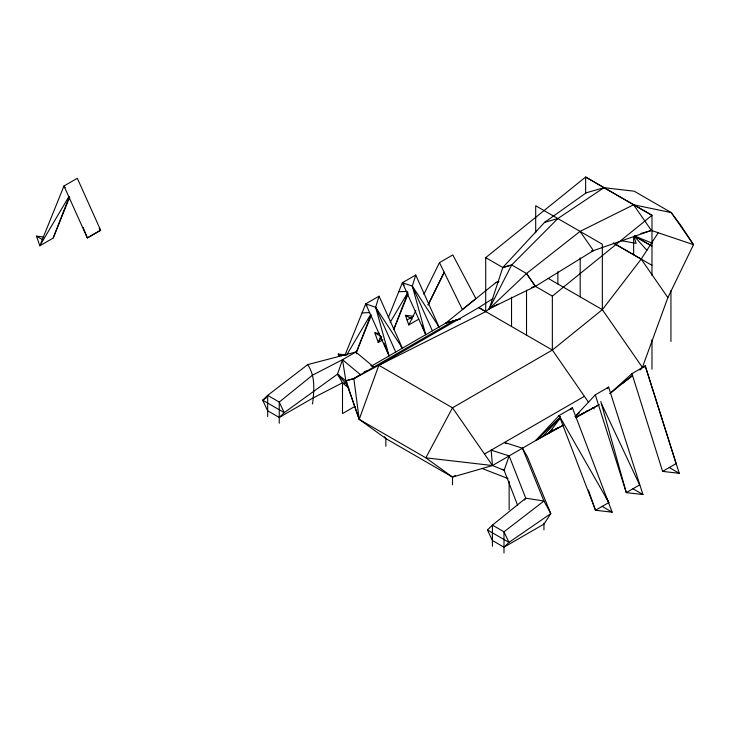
<?xml version="1.0" encoding="UTF-8"?>
<svg xmlns="http://www.w3.org/2000/svg" width="730" height="730" viewBox="0 0 730 730"><rect width="100%" height="100%" fill="white"/><g stroke="black" fill="none" stroke-linecap="round" stroke-linejoin="round"><path stroke-width="1.09" d="M543.941 523.246L543.95 529.87M379.052 296.188L402.385 348.137L375.64 307.266L365.712 303.872L389.044 355.82L375.64 307.266L379.052 296.188L365.712 303.872L344.898 355.391M415.735 275.027L439.059 326.976L412.313 286.105L402.394 282.72L425.718 334.668L412.313 286.105L415.735 275.027L402.394 282.72L388.278 317.65M651.981 275.456L651.981 215.295L603.966 187.692L557.857 218.553L511.703 264.954L489.228 308.808L526.512 273.504L580.067 231.383L633.585 204.792L671.244 212.576L693.5 244.65L651.388 230.443L593.426 250.618L535.391 286.343L489.228 308.808L502.787 267.536L544.525 222.404L586.19 192.82L603.966 187.692L634.224 191.205L671.244 212.576L681.282 226.054L693.5 244.65L667.877 297.603L642.391 367.391L639.818 369.462M356.943 353.931L355.829 352.006L342.507 359.707L337.506 374.134L284.244 412.642L279.243 417.46L267.673 410.771L262.672 400.195L267.673 395.386L307.686 364.617L355.829 352.006L373.824 367.026L370.831 365.548M558.204 427.524L509.139 455.903L504.138 470.33L517.716 505.571M493.024 298.488L478.798 307.585L378.852 365.292L359.187 419.349L385.851 438.593L452.5 477.073L492.485 465.53L509.139 455.903L525.746 498.198L524.505 500.105M43.17 236.931L36.5 236.164L39.812 245.8L53.181 238.08L69.25 196.753M356.158 352.791L370.986 314.648M393.652 329.513L407.668 293.496M53.181 238.08L69.697 197.173M356.185 352.818L371.013 316.117M380.741 336.311L378.222 342.534L374.91 332.898L379.363 333.409M393.716 329.568L408.116 293.907M407.075 319.968L413.518 316.245L405.469 315.314L408.8 324.941L415.845 310.633M423.884 294.29L439.469 262.627L452.801 254.934L475.887 298.579L462.364 309.52L439.469 262.627M428.163 304.985L444.251 272.299M428.008 304.83L444.196 272.244M68.93 196.571L39.812 245.8L63.975 185.986L77.316 178.293L100.649 230.242L87.335 237.953L83.129 227.386M346.686 354.999L370.667 314.457M381.653 336.74L378.222 342.534L383.004 339.779M390.221 322.259L407.915 292.338M658.46 232.359L641.177 259.113L602.341 309.657L552.355 350.053L452.5 407.805L425.836 457.829L452.5 477.073L452.5 484.766M563.323 425.179L549.115 432.817L560.521 417.779M563.259 425.243L535.765 440.5L559.125 415.507L572.439 407.805L612.169 512.177L595.488 510.261L559.125 415.507L560.339 417.231M542.454 436.668L560.211 417.615M549.115 432.817L552.227 429.477M570.887 409.466L572.439 407.805L569.738 409.804M575.076 416.511L595.297 394.839L608.61 387.128L642.947 494.538L626.285 492.622L595.297 394.839M607.059 388.798L608.61 387.128L606.812 388.46M487.421 529.943L492.421 525.135L525.746 498.198L543.95 501.017L550.785 513.61L543.95 524.104L503.992 547.208L492.421 540.519L487.421 529.943L508.992 542.39L550.785 513.61L527.462 456.861L522.47 448.202L504.476 442.444L506.328 443.676M503.992 547.208L508.992 542.39L503.992 531.814L492.421 525.135L492.421 546.295M535.793 440.518L560.092 417.451M575.213 416.766L579.255 412.924M610.015 393.434L631.943 373.669L645.265 365.967L676.126 463.732M588.681 402.486L552.355 350.053L552.355 296.124L651.981 215.295L585.642 177.025L485.705 257.644L485.705 311.655L378.852 365.292L353.858 378.569L345.865 380.877L337.506 374.134L342.507 382.794L348.976 388.287M498.681 281.059L495.707 282.72L445.72 323.125L371.807 365.867M491.847 306.682L485.705 311.655L478.798 307.585L552.355 350.053M610.015 393.516L632.125 375.676M622.717 383.268L632.636 375.658M643.468 367.354L645.265 365.967L679.265 473.314L662.603 471.388L631.943 373.669M639.863 369.964L641.661 368.632M643.468 367.299L645.265 365.967M511.675 264.972L502.787 267.536L511.703 264.954L526.512 273.504L535.391 286.343L552.355 296.124M266.432 397.759L262.672 400.195L284.244 412.642L279.243 402.066L267.673 395.386L267.673 416.547M408.8 324.941L418.801 319.165M279.243 417.46L312.568 398.215L342.507 382.794L344.624 383.469M354.88 406.427L342.507 413.572L342.507 382.794M484.492 453.987L584.402 396.308M452.5 477.073L455.438 475.376M576.736 416.803L583.562 412.851M585.515 411.72L587.467 410.598M575.769 417.642L578.625 415.99M579.574 415.443L585.287 412.14M662.603 471.388L675.934 463.696M606.092 497.586L608.856 502.541L595.488 510.261L588.389 490.067M360.52 374.718L353.822 378.551L345.828 380.859L359.187 419.349L425.836 457.829L492.485 465.53L504.138 470.33L502.322 469.28M575.888 417.66L599.43 404.575M586.236 411.638L598.554 405.013M489.228 308.808L498.061 304.091M360.492 374.709L342.507 359.707L312.568 375.129L279.243 402.066L279.243 423.227M526.485 273.522L535.391 286.343L531.458 287.483M593.417 250.627L591.391 251.22L593.426 250.618L580.067 231.383M640.958 233.463L651.388 230.443L633.585 204.792M544.525 222.404L557.857 218.553M495.707 282.72L498.946 281.78M460.101 318.974L445.72 323.125L459.772 319.092M364.179 371.725L367.181 370.867M460.119 318.983L453.722 320.817L353.858 378.569L359.187 419.349L345.865 380.877L342.507 359.707M398.753 291.735L407.404 291.416M362.071 312.887L369.645 312.613M339.039 356.404L338.236 354.059L346.02 354.953M620.61 240.59L636.131 243.345L633.959 236.547M509.139 455.903L491.153 450.136L492.485 465.53L452.5 407.805L378.852 365.292M482.165 468.505L508.098 478.588M634.698 236.009L652.483 243.327M634.416 236.036L651.981 246.165L634.343 235.991M613.757 243.282L651.981 265.318M613.255 242.971L641.177 259.113L667.877 297.603M548.221 278.404L602.341 309.657L642.391 367.391M485.705 257.644L503.253 267.773M592.349 407.778L594.229 408.864M405.469 315.314L412.021 319.101M669.264 467.538L679.265 473.314M374.91 332.898L381.024 336.43M632.956 488.772L642.947 494.538M338.236 354.059L341.421 355.902M602.168 506.401L612.169 512.177M339.322 375.184L337.506 374.134L347.891 385.759M36.5 236.164L42.605 239.686M603.966 187.692L585.642 177.025L585.642 193.559M634.388 236.392L646.899 250.262M437.608 325.279L439.059 326.976M400.925 346.44L402.385 348.137M99.189 228.545L100.649 230.242L87.308 237.934L63.975 185.986L65.198 187.71M402.394 282.72L404.219 285.32M365.712 303.872L366.935 305.605M345.828 380.859L347.088 382.648M384.573 436.75L385.851 438.593L385.851 446.285M559.125 415.507L608.856 502.541M601.392 403.489L639.617 484.921L626.285 492.622L600.79 401.482M307.686 364.617C315.698 376.525 314.028 390.723 312.568 403.991M412.313 286.105L432.388 330.818M375.64 307.266L395.715 351.979M522.47 448.202L543.95 501.017L503.992 531.814L503.992 552.975M421.958 325.178L425.754 334.687M384.016 343.164L389.072 355.838M670.934 290.668L670.934 341.53M651.981 339.788L651.981 369.216M633.649 236.712L633.649 254.734M602.341 309.657L602.341 244.24L535.692 205.76L535.692 232.824M580.186 257.873L580.186 296.854M557.857 271.715L557.857 283.97M526.531 290.093L526.531 335.143M511.538 297.201L511.538 326.483M509.139 481.271L509.139 509.768"/></g></svg>
